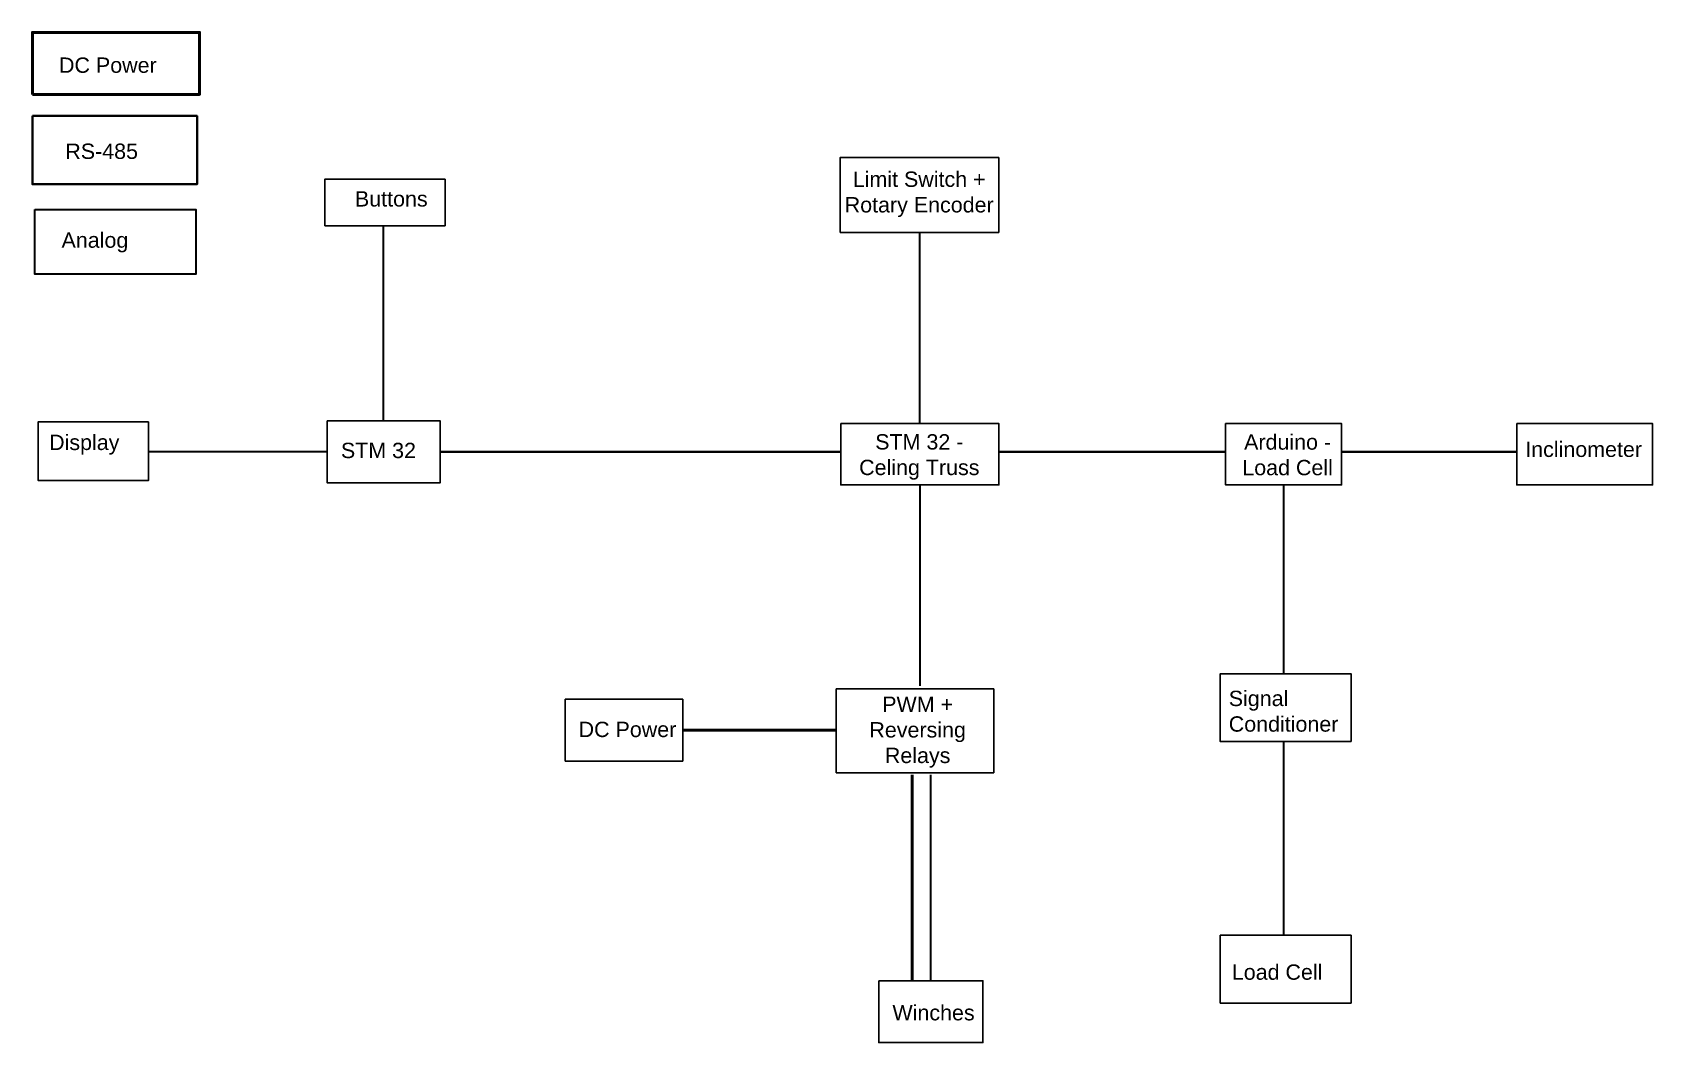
# Model space of a CAD drawing. Header units: inches. Extents: x 4.6 to 25.7, y 5.9 to 19.
import ezdxf

# ---------------------------------------------------------------- set-up
doc = ezdxf.new("R2010")
doc.units = ezdxf.units.IN
doc.header["$MEASUREMENT"] = 0
for name, color, linetype, lineweight in [('Analog', 5, 'Continuous', 30), ('DC Power', 1, 'Continuous', 50), ('RS 485', 3, 'Continuous', 40)]:
    doc.layers.add(name, color=color, linetype=linetype, lineweight=lineweight)
doc.styles.get("Standard").update_dxf_attribs({"font": 'Arial.ttf'})

msp = doc.modelspace()

# ---------------------------------------------------------------- linework, layer by layer
for points in [[(15.102, 16.418), (17.17, 16.418), (17.17, 17.392), (15.102, 17.392)], [(8.388, 16.504), (9.957, 16.504), (9.957, 17.11), (8.388, 17.11)], [(6.093, 13.947), (4.654, 13.947), (4.654, 13.186), (6.093, 13.186)], [(8.422, 13.963), (9.891, 13.963), (9.891, 13.152), (8.422, 13.152)], [(15.112, 13.925), (17.172, 13.925), (17.172, 13.127), (15.112, 13.127)], [(20.125, 13.925), (21.637, 13.925), (21.637, 13.127), (20.125, 13.127)], [(23.919, 13.925), (25.69, 13.925), (25.69, 13.127), (23.919, 13.127)], [(21.762, 9.781), (20.056, 9.781), (20.056, 10.665), (21.762, 10.665)], [(15.052, 10.468), (17.106, 10.468), (17.106, 9.376), (15.052, 9.376)], [(11.521, 10.333), (13.053, 10.333), (13.053, 9.527), (11.521, 9.527)], [(21.762, 6.373), (20.056, 6.373), (20.056, 7.257), (21.762, 7.257)], [(15.607, 6.664), (16.965, 6.664), (16.965, 5.858), (15.607, 5.858)]]:
    msp.add_lwpolyline(points, close=True)
at = {"layer": 'Analog'}
for p, q in [((9.156, 13.963), (9.156, 16.504)), ((16.142, 13.925), (16.142, 16.418)), ((8.422, 13.557), (6.093, 13.557)), ((16.142, 13.127), (16.142, 10.506)), ((20.881, 13.127), (20.881, 10.665)), ((20.881, 9.781), (20.881, 7.257)), ((16.279, 9.348), (16.279, 6.664))]:
    msp.add_line(p, q, dxfattribs=at)
msp.add_lwpolyline([(4.612, 16.716), (6.707, 16.716), (6.707, 15.875), (4.612, 15.875)], close=True, dxfattribs=at)
at = {"layer": 'DC Power'}
for p, q in [((13.053, 9.93), (15.045, 9.93)), ((16.044, 9.348), (16.044, 6.664))]:
    msp.add_line(p, q, dxfattribs=at)
msp.add_lwpolyline([(4.579, 18.216), (6.757, 18.216), (6.757, 19.024), (4.579, 19.024)], close=True, dxfattribs=at)
at = {"layer": 'RS 485'}
for p, q in [((9.891, 13.557), (15.112, 13.557)), ((17.172, 13.557), (20.125, 13.557)), ((21.637, 13.557), (23.919, 13.557))]:
    msp.add_line(p, q, dxfattribs=at)
msp.add_lwpolyline([(4.579, 17.936), (6.724, 17.936), (6.724, 17.046), (4.579, 17.046)], close=True, dxfattribs=at)

# ---------------------------------------------------------------- texts
at = {"char_height": 0.2}
for s, width, insert, attachment_point in [('DC Power', 1.7484, (4.926, 18.596), 4), ('RS-485', 1.66592, (5.008, 17.474), 4), ('\\pxqc;Limit Switch + Rotary Encoder', 2.06339, (15.102, 17.211), 1), ('\\pxqc;Buttons', 1.40313, (8.554, 16.955), 1), ('Analog', 1.7319, (4.959, 16.287), 4), ('Display', 1.29611, (4.797, 13.781), 1), ('\\pxqc;STM 32 - Celing Truss', 1.58223, (15.344, 13.788), 1), ('\\pxqc;Arduino - Load Cell', 1.61753, (20.125, 13.786), 1), ('STM 32', 1.08243, (8.599, 13.676), 1), ('Inclinometer', 1.32129, (24.03, 13.691), 1), ('\\pxqc;PWM + Reversing Relays', 1.71107, (15.258, 10.368), 1), ('Signal Conditioner', 1.39449, (20.167, 10.444), 1), ('DC Power', 1.30445, (11.696, 10.04), 1), ('Load Cell', 1.39449, (20.207, 6.877), 1), ('Winches', 0.86955, (15.785, 6.348), 1)]:
    msp.add_mtext_dynamic_manual_height_columns(s, width=width, gutter_width=1, heights=[0], dxfattribs=dict(at, insert=insert, attachment_point=attachment_point))

doc.saveas('drawing.dxf')
